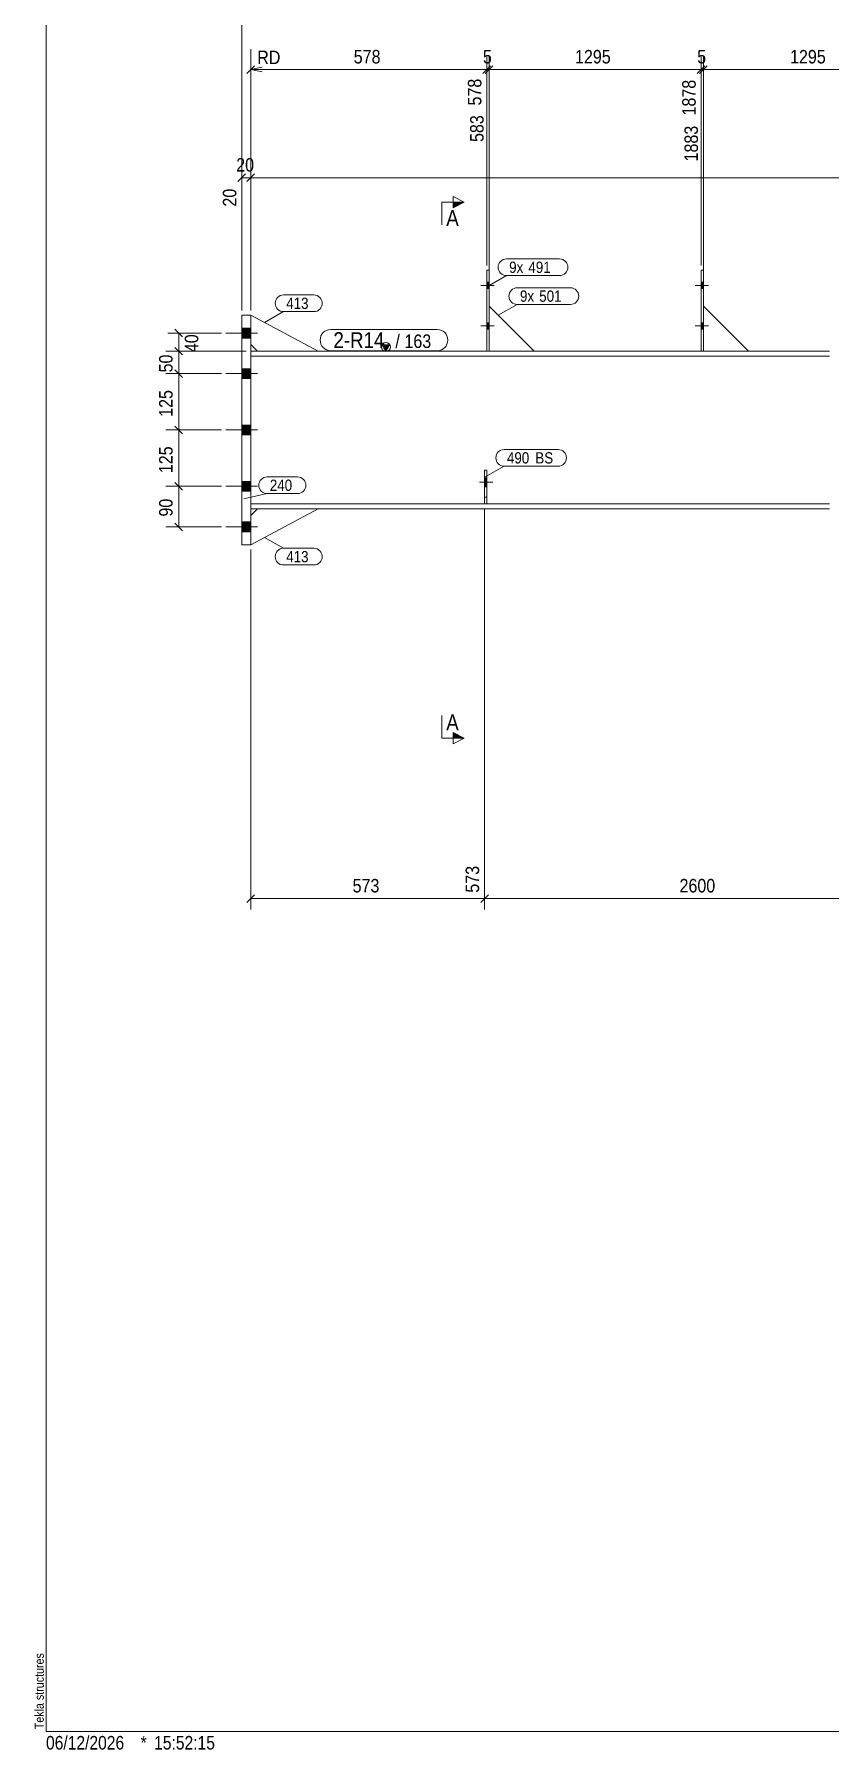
# Model space of a CAD drawing. Header units: millimetres. Extents: x 2 to 825, y 1 to 579.
# Drawn here: x 2.4 to 179, y 1 to 381.7 of the extents above; entities that cross this region are included whole.
import ezdxf

# ---------------------------------------------------------------- set-up
doc = ezdxf.new("R2010")
doc.units = ezdxf.units.MM
for name, pattern in [('XKITLINE00', [0]), ('XKITLINE01', [4, 1, -1, 1, -1]), ('XKITLINE02', [4, 2, -2])]:
    doc.linetypes.add(name, pattern=pattern)
for name, color, linetype, lineweight in [('Bolt', 3, 'Continuous', 0), ('Dimensions', 7, 'Continuous', 0), ('DrawingSheet', 5, 'Continuous', 0), ('OtherObjectType', 7, 'Continuous', 0), ('Part', 2, 'Continuous', 0), ('PartMark', 7, 'Continuous', 0), ('Section', 6, 'Continuous', 0)]:
    doc.layers.add(name, color=color, linetype=linetype, lineweight=lineweight)
doc.styles.add('ARIAL', font='ARIAL.TTF')
doc.styles.add('ARIAL_NARROW', font='ARIALN.TTF')

# ---------------------------------------------------------------- blocks, each defined once
blk = doc.blocks.new('*A12')
at = {"layer": 'Bolt'}
for points in [[(150.43, 326.68), (150.93, 326.68), (150.93, 325.28), (150.43, 325.28)], [(150.43, 326.68), (150.93, 326.68), (150.93, 325.28), (150.43, 325.28)], [(150.43, 317.68), (150.93, 317.68), (150.93, 316.28), (150.43, 316.28)], [(150.43, 317.68), (150.93, 317.68), (150.93, 316.28), (150.43, 316.28)]]:
    blk.add_hatch(color=3, dxfattribs=at).paths.add_polyline_path(points, flags=17)
at = {"layer": 'Bolt', "color": 3, "linetype": 'XKITLINE00', "lineweight": 0}
for p, q in [((152.09, 325.98), (149.09, 325.98)), ((152.09, 325.98), (149.09, 325.98)), ((150.93, 326.68), (150.43, 326.68)), ((150.93, 326.68), (150.43, 326.68)), ((150.93, 325.28), (150.43, 325.28)), ((150.93, 325.28), (150.43, 325.28)), ((152.09, 316.98), (149.09, 316.98)), ((152.09, 316.98), (149.09, 316.98)), ((150.93, 317.68), (150.43, 317.68)), ((150.93, 317.68), (150.43, 317.68)), ((150.93, 316.28), (150.43, 316.28)), ((150.93, 316.28), (150.43, 316.28))]:
    blk.add_line(p, q, dxfattribs=at)
blk = doc.blocks.new('*A13')
at = {"layer": 'Bolt'}
for points in [[(102.85, 326.68), (103.35, 326.68), (103.35, 325.28), (102.85, 325.28)], [(102.85, 326.68), (103.35, 326.68), (103.35, 325.28), (102.85, 325.28)], [(102.85, 317.68), (103.35, 317.68), (103.35, 316.28), (102.85, 316.28)], [(102.85, 317.68), (103.35, 317.68), (103.35, 316.28), (102.85, 316.28)]]:
    blk.add_hatch(color=3, dxfattribs=at).paths.add_polyline_path(points, flags=17)
at = {"layer": 'Bolt', "color": 3, "linetype": 'XKITLINE00', "lineweight": 0}
for p, q in [((104.51, 325.98), (101.51, 325.98)), ((104.51, 325.98), (101.51, 325.98)), ((103.35, 326.68), (102.85, 326.68)), ((103.35, 326.68), (102.85, 326.68)), ((103.35, 325.28), (102.85, 325.28)), ((103.35, 325.28), (102.85, 325.28)), ((104.51, 316.98), (101.51, 316.98)), ((104.51, 316.98), (101.51, 316.98)), ((103.35, 317.68), (102.85, 317.68)), ((103.35, 317.68), (102.85, 317.68)), ((103.35, 316.28), (102.85, 316.28)), ((103.35, 316.28), (102.85, 316.28))]:
    blk.add_line(p, q, dxfattribs=at)
blk = doc.blocks.new('*A14')
at = {"layer": 'Bolt'}
blk.add_hatch(color=3, dxfattribs=at).paths.add_polyline_path([(102.85, 281.29), (102.35, 281.29), (102.35, 283.26), (102.85, 283.26)], flags=17)
at = {"layer": 'Bolt', "color": 3, "linetype": 'XKITLINE00', "lineweight": 0}
for p, q in [((104.2, 282.28), (101.2, 282.28)), ((102.85, 283.26), (102.35, 283.26)), ((102.85, 281.29), (102.35, 281.29))]:
    blk.add_line(p, q, dxfattribs=at)
blk = doc.blocks.new('*A15')
at = {"layer": 'Bolt', "color": 3, "linetype": 'XKITLINE02', "lineweight": 0}
for p, q in [((104.2, 282.28), (101.2, 282.28)), ((102.85, 283.26), (102.35, 283.26)), ((102.85, 281.29), (102.35, 281.29))]:
    blk.add_line(p, q, dxfattribs=at)
blk = doc.blocks.new('*A17')
at = {"layer": 'Bolt'}
for points in [[(50.45, 314.28), (48.45, 314.28), (48.45, 316.48), (50.45, 316.48)], [(50.45, 314.28), (48.45, 314.28), (48.45, 316.48), (50.45, 316.48)], [(50.45, 305.28), (48.45, 305.28), (48.45, 307.48), (50.45, 307.48)], [(50.45, 305.28), (48.45, 305.28), (48.45, 307.48), (50.45, 307.48)], [(50.45, 292.78), (48.45, 292.78), (48.45, 294.98), (50.45, 294.98)], [(50.45, 292.78), (48.45, 292.78), (48.45, 294.98), (50.45, 294.98)], [(50.45, 280.28), (48.45, 280.28), (48.45, 282.48), (50.45, 282.48)], [(50.45, 280.28), (48.45, 280.28), (48.45, 282.48), (50.45, 282.48)], [(50.45, 271.28), (48.45, 271.28), (48.45, 273.48), (50.45, 273.48)], [(50.45, 271.28), (48.45, 271.28), (48.45, 273.48), (50.45, 273.48)]]:
    blk.add_hatch(color=3, dxfattribs=at).paths.add_polyline_path(points, flags=17)
at = {"layer": 'Bolt', "color": 3, "linetype": 'XKITLINE00', "lineweight": 0}
for p, q in [((50.45, 316.48), (48.45, 316.48)), ((50.45, 316.48), (48.45, 316.48)), ((51.95, 315.38), (44.95, 315.38)), ((51.95, 315.38), (44.95, 315.38)), ((50.45, 314.28), (48.45, 314.28)), ((50.45, 314.28), (48.45, 314.28)), ((51.95, 306.38), (44.95, 306.38)), ((51.95, 306.38), (44.95, 306.38)), ((50.45, 307.48), (48.45, 307.48)), ((50.45, 307.48), (48.45, 307.48)), ((50.45, 305.28), (48.45, 305.28)), ((50.45, 305.28), (48.45, 305.28)), ((51.95, 293.88), (44.95, 293.88)), ((51.95, 293.88), (44.95, 293.88)), ((50.45, 294.98), (48.45, 294.98)), ((50.45, 294.98), (48.45, 294.98)), ((50.45, 292.78), (48.45, 292.78)), ((50.45, 292.78), (48.45, 292.78)), ((50.45, 282.48), (48.45, 282.48)), ((50.45, 282.48), (48.45, 282.48)), ((51.95, 281.38), (44.95, 281.38)), ((51.95, 281.38), (44.95, 281.38)), ((50.45, 280.28), (48.45, 280.28)), ((50.45, 280.28), (48.45, 280.28)), ((51.95, 272.38), (44.95, 272.38)), ((51.95, 272.38), (44.95, 272.38)), ((50.45, 273.48), (48.45, 273.48)), ((50.45, 273.48), (48.45, 273.48)), ((50.45, 271.28), (48.45, 271.28)), ((50.45, 271.28), (48.45, 271.28))]:
    blk.add_line(p, q, dxfattribs=at)
blk = doc.blocks.new('*A18')
at = {"layer": 'Part'}
blk.add_hatch(color=2, dxfattribs=at).paths.add_polyline_path([(79.65, 312.78), (81.25, 312.78), (80.45, 311.38)], flags=17)
at = {"layer": 'Part', "color": 2, "linetype": 'XKITLINE00', "lineweight": 0}
for p, q in [((80.45, 311.38), (79.65, 312.78)), ((79.65, 312.78), (81.25, 312.78)), ((81.25, 312.78), (80.45, 311.38)), ((83.45, 311.38), (50.45, 311.38)), ((83.45, 310.28), (50.45, 310.28)), ((131.35, 311.38), (83.55, 311.38)), ((131.35, 310.28), (83.55, 310.28)), ((178.93, 311.38), (131.45, 311.38)), ((178.93, 310.28), (131.45, 310.28)), ((83.45, 277.48), (50.45, 277.48)), ((50.45, 276.38), (83.45, 276.38)), ((131.35, 277.48), (83.55, 277.48)), ((83.55, 276.38), (131.35, 276.38)), ((178.93, 277.48), (131.45, 277.48)), ((131.45, 276.38), (178.93, 276.38))]:
    blk.add_line(p, q, dxfattribs=at)
at = {"layer": 'Part', "color": 7, "linetype": 'XKITLINE01', "lineweight": 0}
blk.add_line((50.45, 311.38), (50.45, 276.38), dxfattribs=at)
at = {"layer": 'Part', "color": 2, "linetype": 'XKITLINE00', "lineweight": 0}
blk.add_circle((80.45, 312.28), 1, dxfattribs=at)
blk = doc.blocks.new('*A41')
at = {"layer": 'Part', "color": 2, "linetype": 'XKITLINE00', "lineweight": 0}
for p, q in [((150.93, 329.38), (150.43, 329.38)), ((150.43, 329.38), (150.43, 311.38)), ((150.93, 311.38), (150.93, 329.38))]:
    blk.add_line(p, q, dxfattribs=at)
at = {"layer": 'Part', "color": 7, "linetype": 'XKITLINE01', "lineweight": 0}
blk.add_line((150.43, 311.38), (150.93, 311.38), dxfattribs=at)
blk = doc.blocks.new('*A42')
at = {"layer": 'Part', "color": 2, "linetype": 'XKITLINE00', "lineweight": 0}
blk.add_line((160.93, 311.38), (150.93, 321.38), dxfattribs=at)
at = {"layer": 'Part', "color": 7, "linetype": 'XKITLINE01', "lineweight": 0}
for p, q in [((150.93, 321.38), (150.93, 311.38)), ((150.93, 311.38), (160.93, 311.38))]:
    blk.add_line(p, q, dxfattribs=at)
blk = doc.blocks.new('*A43')
at = {"layer": 'Part', "color": 2, "linetype": 'XKITLINE00', "lineweight": 0}
for p, q in [((102.85, 311.38), (102.85, 329.38)), ((102.85, 329.38), (103.35, 329.38)), ((103.35, 329.38), (103.35, 311.38))]:
    blk.add_line(p, q, dxfattribs=at)
at = {"layer": 'Part', "color": 7, "linetype": 'XKITLINE01', "lineweight": 0}
blk.add_line((103.35, 311.38), (102.85, 311.38), dxfattribs=at)
blk = doc.blocks.new('*A44')
at = {"layer": 'Part', "color": 2, "linetype": 'XKITLINE00', "lineweight": 0}
blk.add_line((113.35, 311.38), (103.35, 321.38), dxfattribs=at)
at = {"layer": 'Part', "color": 7, "linetype": 'XKITLINE01', "lineweight": 0}
for p, q in [((103.35, 321.38), (103.35, 311.38)), ((103.35, 311.38), (113.35, 311.38))]:
    blk.add_line(p, q, dxfattribs=at)
blk = doc.blocks.new('*A45')
at = {"layer": 'Part', "color": 2, "linetype": 'XKITLINE00', "lineweight": 0}
for p, q in [((102.35, 277.48), (102.35, 284.98)), ((102.35, 284.98), (102.85, 284.98)), ((102.85, 284.98), (102.85, 277.48))]:
    blk.add_line(p, q, dxfattribs=at)
at = {"layer": 'Part', "color": 7, "linetype": 'XKITLINE01', "lineweight": 0}
for p, q in [((102.35, 278.98), (102.85, 278.98)), ((102.85, 277.48), (102.35, 277.48))]:
    blk.add_line(p, q, dxfattribs=at)
blk = doc.blocks.new('*A46')
at = {"layer": 'Part', "color": 7, "linetype": 'XKITLINE01', "lineweight": 0}
for p, q in [((102.35, 284.98), (102.35, 277.48)), ((102.85, 284.98), (102.35, 284.98)), ((102.85, 277.48), (102.85, 284.98)), ((102.35, 278.98), (102.85, 278.98)), ((102.35, 277.48), (102.85, 277.48))]:
    blk.add_line(p, q, dxfattribs=at)
blk = doc.blocks.new('*A49')
at = {"layer": 'Part', "color": 2, "linetype": 'XKITLINE00', "lineweight": 0}
for p, q in [((50.45, 319.38), (65.45, 311.38)), ((51.95, 311.38), (50.45, 312.88))]:
    blk.add_line(p, q, dxfattribs=at)
at = {"layer": 'Part', "color": 7, "linetype": 'XKITLINE01', "lineweight": 0}
for p, q in [((50.45, 312.88), (50.45, 319.38)), ((65.45, 311.38), (51.95, 311.38))]:
    blk.add_line(p, q, dxfattribs=at)
blk = doc.blocks.new('*A50')
at = {"layer": 'Part', "color": 2, "linetype": 'XKITLINE00', "lineweight": 0}
for p, q in [((50.45, 274.88), (51.95, 276.38)), ((65.45, 276.38), (50.45, 268.38))]:
    blk.add_line(p, q, dxfattribs=at)
at = {"layer": 'Part', "color": 7, "linetype": 'XKITLINE01', "lineweight": 0}
for p, q in [((50.45, 268.38), (50.45, 274.88)), ((51.95, 276.38), (65.45, 276.38))]:
    blk.add_line(p, q, dxfattribs=at)
blk = doc.blocks.new('*A51')
at = {"layer": 'Part', "color": 2, "linetype": 'XKITLINE00', "lineweight": 0}
for p, q in [((50.45, 319.38), (48.45, 319.38)), ((48.45, 268.38), (48.45, 319.38)), ((50.45, 319.38), (50.45, 268.38)), ((50.45, 268.38), (48.45, 268.38))]:
    blk.add_line(p, q, dxfattribs=at)
blk = doc.blocks.new('*A131')
at = {"layer": 'DrawingSheet', "color": 5, "linetype": 'XKITLINE00', "lineweight": 0}
for p, q in [((5, 579), (5, 5)), ((5, 5), (825, 5))]:
    blk.add_line(p, q, dxfattribs=at)
at = {"layer": 'DrawingSheet', "color": 5, "style": 'ARIAL', "width": 0.85}
blk.add_text('Tekla structures', height=2, rotation=90, dxfattribs=at).set_placement((4.5, 5.5))
blk = doc.blocks.new('*A138')
at = {"layer": 'OtherObjectType', "color": 7, "style": 'ARIAL_NARROW', "width": 1.008832}
for s, p in [('06/12/2026', (4.99, 1)), ('*', (26, 1)), ('15:52:15', (29, 1))]:
    blk.add_text(s, height=3, dxfattribs=at).set_placement(p)
blk = doc.blocks.new('*A139')
at = {"layer": 'Dimensions', "color": 7, "linetype": 'XKITLINE00', "lineweight": 0}
blk.add_line((48.45, 320.38), (48.45, 388.73), dxfattribs=at)
blk = doc.blocks.new('*A140')
at = {"layer": 'Dimensions', "color": 7, "linetype": 'XKITLINE00', "lineweight": 0}
for p, q in [((49.3, 350.72), (47.6, 349.03)), ((48.45, 320.38), (48.45, 352.73)), ((51.3, 350.72), (49.6, 349.03)), ((50.45, 320.38), (50.45, 352.73)), ((48.45, 349.88), (50.45, 349.88))]:
    blk.add_line(p, q, dxfattribs=at)
at = {"layer": 'Dimensions', "color": 3}
for p in [(48.45, 349.88), (50.45, 349.88)]:
    blk.add_point(p, dxfattribs=at)
at = {"layer": 'Dimensions', "color": 3, "style": 'ARIAL', "width": 0.85}
blk.add_text('20', height=3, dxfattribs=at).set_placement((47.22, 351.23))
blk.add_text('20', height=3, rotation=90.0002, dxfattribs=at).set_placement((47.25, 343.46))
blk = doc.blocks.new('*A141')
at = {"layer": 'Dimensions', "color": 7, "linetype": 'XKITLINE00', "lineweight": 0}
for p, q in [((33.6, 312.22), (35.3, 310.53)), ((49.45, 311.38), (31.6, 311.38)), ((34.45, 306.38), (34.45, 311.38)), ((43.95, 306.38), (31.6, 306.38)), ((33.6, 307.22), (35.3, 305.53))]:
    blk.add_line(p, q, dxfattribs=at)
at = {"layer": 'Dimensions', "color": 3}
for p in [(34.45, 311.38), (34.45, 306.38)]:
    blk.add_point(p, dxfattribs=at)
at = {"layer": 'Dimensions', "color": 3, "style": 'ARIAL', "width": 0.85}
blk.add_text('50', height=3, rotation=90.0002, dxfattribs=at).set_placement((33.1, 306.65))
blk = doc.blocks.new('*A142')
at = {"layer": 'Dimensions', "color": 7, "linetype": 'XKITLINE00', "lineweight": 0}
for p, q in [((33.6, 316.22), (35.3, 314.53)), ((43.95, 315.38), (32.05, 315.38)), ((33.6, 312.22), (35.3, 310.53)), ((34.45, 311.38), (34.45, 315.38)), ((49.45, 311.38), (32.05, 311.38))]:
    blk.add_line(p, q, dxfattribs=at)
at = {"layer": 'Dimensions', "color": 3}
for p in [(34.45, 315.38), (34.45, 311.38)]:
    blk.add_point(p, dxfattribs=at)
at = {"layer": 'Dimensions', "color": 3, "style": 'ARIAL', "width": 0.85}
blk.add_text('40', height=3, rotation=90.0002, dxfattribs=at).set_placement((38.8, 311.15))
blk = doc.blocks.new('*A144')
at = {"layer": 'Dimensions', "color": 7, "linetype": 'XKITLINE00', "lineweight": 0}
for p, q in [((33.6, 282.22), (35.3, 280.53)), ((43.95, 281.38), (31.6, 281.38)), ((34.45, 272.38), (34.45, 281.38)), ((43.95, 272.38), (31.6, 272.38)), ((33.6, 273.22), (35.3, 271.53))]:
    blk.add_line(p, q, dxfattribs=at)
at = {"layer": 'Dimensions', "color": 3}
for p in [(34.45, 281.38), (34.45, 272.38)]:
    blk.add_point(p, dxfattribs=at)
at = {"layer": 'Dimensions', "color": 3, "style": 'ARIAL', "width": 0.85}
blk.add_text('90', height=3, rotation=90.0002, dxfattribs=at).set_placement((33.1, 274.65))
blk = doc.blocks.new('*A145')
at = {"layer": 'Dimensions', "color": 7, "linetype": 'XKITLINE00', "lineweight": 0}
for p, q in [((43.95, 293.88), (31.6, 293.88)), ((33.6, 294.72), (35.3, 293.03)), ((34.45, 281.38), (34.45, 293.88)), ((33.6, 282.22), (35.3, 280.53)), ((43.95, 281.38), (31.6, 281.38))]:
    blk.add_line(p, q, dxfattribs=at)
at = {"layer": 'Dimensions', "color": 3}
for p in [(34.45, 293.88), (34.45, 281.38)]:
    blk.add_point(p, dxfattribs=at)
at = {"layer": 'Dimensions', "color": 3, "style": 'ARIAL', "width": 0.85}
blk.add_text('125', height=3, rotation=90.0002, dxfattribs=at).set_placement((33.1, 284.29))
blk = doc.blocks.new('*A146')
at = {"layer": 'Dimensions', "color": 7, "linetype": 'XKITLINE00', "lineweight": 0}
for p, q in [((43.95, 306.38), (31.6, 306.38)), ((33.6, 307.22), (35.3, 305.53)), ((34.45, 293.88), (34.45, 306.38)), ((43.95, 293.88), (31.6, 293.88)), ((33.6, 294.72), (35.3, 293.03))]:
    blk.add_line(p, q, dxfattribs=at)
at = {"layer": 'Dimensions', "color": 3}
for p in [(34.45, 306.38), (34.45, 293.88)]:
    blk.add_point(p, dxfattribs=at)
at = {"layer": 'Dimensions', "color": 3, "style": 'ARIAL', "width": 0.85}
blk.add_text('125', height=3, rotation=90.0002, dxfattribs=at).set_placement((33.1, 296.79))
blk = doc.blocks.new('*A147')
at = {"layer": 'Dimensions', "color": 7, "linetype": 'XKITLINE00', "lineweight": 0}
for p, q in [((51.3, 350.72), (49.6, 349.03)), ((50.45, 320.38), (50.45, 352.73)), ((50.45, 349.88), (664.54, 349.88))]:
    blk.add_line(p, q, dxfattribs=at)
at = {"layer": 'Dimensions', "color": 3}
blk.add_point((50.45, 349.88), dxfattribs=at)
blk = doc.blocks.new('*A149')
at = {"layer": 'Dimensions', "color": 7, "linetype": 'XKITLINE00', "lineweight": 0}
for p, q in [((103.7, 374.72), (102, 373.03)), ((104.2, 374.72), (102.5, 373.03)), ((102.85, 330.38), (102.85, 376.73)), ((102.85, 373.88), (103.35, 373.88)), ((103.35, 322.38), (103.35, 376.73))]:
    blk.add_line(p, q, dxfattribs=at)
at = {"layer": 'Dimensions', "color": 3}
for p in [(102.85, 373.88), (103.35, 373.88)]:
    blk.add_point(p, dxfattribs=at)
at = {"layer": 'Dimensions', "color": 3, "style": 'ARIAL', "width": 0.85}
blk.add_text('5', height=3, dxfattribs=at).set_placement((101.99, 375.23))
blk.add_text('583', height=3, rotation=90.0002, dxfattribs=at).set_placement((102.15, 357.8))
blk = doc.blocks.new('*A150')
at = {"layer": 'Dimensions', "color": 7, "linetype": 'XKITLINE00', "lineweight": 0}
for p, q in [((104.2, 374.72), (102.5, 373.03)), ((103.35, 322.38), (103.35, 376.73)), ((103.35, 373.88), (150.43, 373.88)), ((151.28, 374.72), (149.58, 373.03)), ((150.43, 330.38), (150.43, 376.73))]:
    blk.add_line(p, q, dxfattribs=at)
at = {"layer": 'Dimensions', "color": 3}
for p in [(103.35, 373.88), (150.43, 373.88)]:
    blk.add_point(p, dxfattribs=at)
at = {"layer": 'Dimensions', "color": 3, "style": 'ARIAL', "width": 0.85}
blk.add_text('1295', height=3, dxfattribs=at).set_placement((122.44, 375.23))
blk.add_text('1878', height=3, rotation=90.0002, dxfattribs=at).set_placement((149.23, 363.68))
blk = doc.blocks.new('*A151')
at = {"layer": 'Dimensions', "color": 7, "linetype": 'XKITLINE00', "lineweight": 0}
for p, q in [((151.28, 374.72), (149.58, 373.03)), ((151.78, 374.72), (150.08, 373.03)), ((150.43, 330.38), (150.43, 376.73)), ((150.43, 373.88), (150.93, 373.88)), ((150.93, 322.38), (150.93, 376.73))]:
    blk.add_line(p, q, dxfattribs=at)
at = {"layer": 'Dimensions', "color": 3}
for p in [(150.43, 373.88), (150.93, 373.88)]:
    blk.add_point(p, dxfattribs=at)
at = {"layer": 'Dimensions', "color": 3, "style": 'ARIAL', "width": 0.85}
blk.add_text('5', height=3, dxfattribs=at).set_placement((149.57, 375.23))
blk.add_text('1883', height=3, rotation=90.0002, dxfattribs=at).set_placement((149.73, 353.48))
blk = doc.blocks.new('*A152')
at = {"layer": 'Dimensions', "color": 7, "linetype": 'XKITLINE00', "lineweight": 0}
for p, q in [((151.78, 374.72), (150.08, 373.03)), ((150.93, 322.38), (150.93, 376.73)), ((150.93, 373.88), (198.33, 373.88)), ((199.18, 374.72), (197.48, 373.03)), ((198.33, 330.38), (198.33, 376.73))]:
    blk.add_line(p, q, dxfattribs=at)
at = {"layer": 'Dimensions', "color": 3}
for p in [(150.93, 373.88), (198.33, 373.88)]:
    blk.add_point(p, dxfattribs=at)
at = {"layer": 'Dimensions', "color": 3, "style": 'ARIAL', "width": 0.85}
blk.add_text('1295', height=3, dxfattribs=at).set_placement((170.18, 375.23))
blk.add_text('3178', height=3, rotation=90.0002, dxfattribs=at).set_placement((197.13, 363.68))
blk = doc.blocks.new('*A176')
at = {"layer": 'PartMark', "color": 7, "linetype": 'XKITLINE00', "lineweight": 0}
for p, q in [((57.72, 323.84), (64.48, 323.84)), ((53.48, 317.75), (57.72, 320.14)), ((57.72, 320.14), (64.48, 320.14))]:
    blk.add_line(p, q, dxfattribs=at)
for centre, start, end in [((57.72, 321.99), 90, 270), ((64.48, 321.99), 270, 90)]:
    blk.add_arc(centre, 1.85, start, end, dxfattribs=at)
at = {"layer": 'PartMark', "color": 3, "style": 'ARIAL', "width": 0.85}
blk.add_text('413', height=2.5, dxfattribs=at).set_placement((58.32, 320.74))
blk = doc.blocks.new('*A177')
at = {"layer": 'PartMark', "color": 7, "linetype": 'XKITLINE00', "lineweight": 0}
for p, q in [((53.48, 270.01), (57.72, 267.61)), ((57.72, 267.61), (64.48, 267.61)), ((57.72, 263.91), (64.48, 263.91))]:
    blk.add_line(p, q, dxfattribs=at)
for centre, start, end in [((57.72, 265.76), 90, 270), ((64.48, 265.76), 270, 90)]:
    blk.add_arc(centre, 1.85, start, end, dxfattribs=at)
at = {"layer": 'PartMark', "color": 3, "style": 'ARIAL', "width": 0.85}
blk.add_text('413', height=2.5, dxfattribs=at).set_placement((58.32, 264.51))
blk = doc.blocks.new('*A178')
at = {"layer": 'PartMark', "color": 7, "linetype": 'XKITLINE00', "lineweight": 0}
for p, q in [((54.08, 283.46), (60.84, 283.46)), ((48.88, 278.61), (54.08, 279.76)), ((54.08, 279.76), (60.84, 279.76))]:
    blk.add_line(p, q, dxfattribs=at)
for centre, start, end in [((54.08, 281.61), 90, 270), ((60.84, 281.61), 270, 90)]:
    blk.add_arc(centre, 1.85, start, end, dxfattribs=at)
at = {"layer": 'PartMark', "color": 3, "style": 'ARIAL', "width": 0.85}
blk.add_text('240', height=2.5, dxfattribs=at).set_placement((54.68, 280.36))
blk = doc.blocks.new('*A179')
at = {"layer": 'PartMark', "color": 7, "linetype": 'XKITLINE00', "lineweight": 0}
for p, q in [((68.2, 316.18), (91.85, 316.18)), ((68.2, 311.48), (91.85, 311.48))]:
    blk.add_line(p, q, dxfattribs=at)
for centre, start, end in [((68.2, 313.83), 90, 270), ((91.85, 313.83), 270, 90)]:
    blk.add_arc(centre, 2.35, start, end, dxfattribs=at)
at = {"layer": 'PartMark', "color": 1, "style": 'ARIAL', "width": 0.85}
blk.add_text('2-R14', height=3.5, dxfattribs=at).set_placement((68.8, 312.08))
at = {"layer": 'PartMark', "color": 3, "style": 'ARIAL', "width": 0.85}
for s, p in [('/', (82.56, 312.08)), ('163', (84.57, 312.08))]:
    blk.add_text(s, height=3, dxfattribs=at).set_placement(p)
blk = doc.blocks.new('*A180')
at = {"layer": 'PartMark', "color": 7, "linetype": 'XKITLINE00', "lineweight": 0}
for p, q in [((109.62, 325.44), (121.41, 325.44)), ((105.38, 319.35), (109.62, 321.74)), ((109.62, 321.74), (121.41, 321.74))]:
    blk.add_line(p, q, dxfattribs=at)
for centre, start, end in [((109.62, 323.59), 90, 270), ((121.41, 323.59), 270, 90)]:
    blk.add_arc(centre, 1.85, start, end, dxfattribs=at)
at = {"layer": 'PartMark', "color": 3, "style": 'ARIAL', "width": 0.85}
for s, p in [('9x', (110.22, 322.34)), ('501', (114.49, 322.34))]:
    blk.add_text(s, height=2.5, dxfattribs=at).set_placement(p)
blk = doc.blocks.new('*A181')
at = {"layer": 'PartMark', "color": 7, "linetype": 'XKITLINE00', "lineweight": 0}
for p, q in [((107.22, 331.84), (119.01, 331.84)), ((102.98, 325.75), (107.22, 328.14)), ((107.22, 328.14), (119.01, 328.14))]:
    blk.add_line(p, q, dxfattribs=at)
for centre, start, end in [((107.22, 329.99), 90, 270), ((119.01, 329.99), 270, 90)]:
    blk.add_arc(centre, 1.85, start, end, dxfattribs=at)
at = {"layer": 'PartMark', "color": 3, "style": 'ARIAL', "width": 0.85}
for s, p in [('9x', (107.82, 328.74)), ('491', (112.09, 328.74))]:
    blk.add_text(s, height=2.5, dxfattribs=at).set_placement(p)
blk = doc.blocks.new('*A186')
at = {"layer": 'PartMark', "color": 7, "linetype": 'XKITLINE00', "lineweight": 0}
for p, q in [((106.72, 289.54), (118.68, 289.54)), ((102.48, 283.45), (106.72, 285.84)), ((106.72, 285.84), (118.68, 285.84))]:
    blk.add_line(p, q, dxfattribs=at)
for centre, start, end in [((106.72, 287.69), 90, 270), ((118.68, 287.69), 270, 90)]:
    blk.add_arc(centre, 1.85, start, end, dxfattribs=at)
at = {"layer": 'PartMark', "color": 3, "style": 'ARIAL', "width": 0.85}
for s, p in [('490', (107.32, 286.44)), ('BS', (113.63, 286.44))]:
    blk.add_text(s, height=2.5, dxfattribs=at).set_placement(p)
blk = doc.blocks.new('*A189')
at = {"layer": 'Section'}
for points in [[(95.35, 344.44), (97.85, 344.44), (95.35, 343.19)], [(95.35, 226.74), (97.85, 225.49), (95.35, 225.49)]]:
    blk.add_hatch(color=3, dxfattribs=at).paths.add_polyline_path(points, flags=17)
at = {"layer": 'Section', "color": 1, "linetype": 'XKITLINE00', "lineweight": 0}
for p, q in [((92.85, 344.44), (92.85, 339.44)), ((92.85, 344.44), (97.85, 344.44)), ((92.85, 225.49), (92.85, 230.49)), ((92.85, 225.49), (97.85, 225.49))]:
    blk.add_line(p, q, dxfattribs=at)
at = {"layer": 'Section', "color": 3, "linetype": 'XKITLINE00', "lineweight": 0}
for p, q in [((95.35, 343.19), (95.35, 345.69)), ((95.35, 345.69), (97.85, 344.44)), ((97.85, 344.44), (95.35, 343.19)), ((97.85, 225.49), (95.35, 226.74)), ((95.35, 226.74), (95.35, 224.24)), ((97.85, 225.49), (95.35, 224.24))]:
    blk.add_line(p, q, dxfattribs=at)
at = {"layer": 'Section', "color": 7, "style": 'ARIAL', "width": 0.85}
for p in [(93.85, 339.19), (93.85, 227.24)]:
    blk.add_text('A', height=3.5, dxfattribs=at).set_placement(p)
blk = doc.blocks.new('*A192')
at = {"layer": 'Dimensions', "color": 7, "linetype": 'XKITLINE00', "lineweight": 0}
for p, q in [((102.35, 276.48), (102.35, 187.48)), ((50.45, 267.38), (50.45, 187.48)), ((51.3, 190.72), (49.6, 189.03)), ((103.2, 190.72), (101.5, 189.03)), ((50.45, 189.88), (102.35, 189.88))]:
    blk.add_line(p, q, dxfattribs=at)
at = {"layer": 'Dimensions', "color": 3}
for p in [(50.45, 189.88), (102.35, 189.88)]:
    blk.add_point(p, dxfattribs=at)
at = {"layer": 'Dimensions', "color": 3, "style": 'ARIAL', "width": 0.85}
blk.add_text('573', height=3, dxfattribs=at).set_placement((73.06, 191.23))
blk.add_text('573', height=3, rotation=90.0002, dxfattribs=at).set_placement((101.15, 191.18))
blk = doc.blocks.new('*A193')
at = {"layer": 'Dimensions', "color": 7, "linetype": 'XKITLINE00', "lineweight": 0}
for p, q in [((102.35, 276.48), (102.35, 187.48)), ((197.83, 276.48), (197.83, 187.48)), ((103.2, 190.72), (101.5, 189.03)), ((198.68, 190.72), (196.98, 189.03)), ((102.35, 189.88), (197.83, 189.88))]:
    blk.add_line(p, q, dxfattribs=at)
at = {"layer": 'Dimensions', "color": 3}
for p in [(102.35, 189.88), (197.83, 189.88)]:
    blk.add_point(p, dxfattribs=at)
at = {"layer": 'Dimensions', "color": 3, "style": 'ARIAL', "width": 0.85}
blk.add_text('3173', height=3, rotation=90.0002, dxfattribs=at).set_placement((196.63, 191.18))
blk.add_text('2600', height=3, dxfattribs=at).set_placement((145.64, 191.23))
blk = doc.blocks.new('*A195')
at = {"layer": 'Dimensions', "color": 7, "linetype": 'XKITLINE00', "lineweight": 0}
for p, q in [((50.45, 320.38), (50.45, 378.38)), ((51.3, 374.72), (49.6, 373.03)), ((50.45, 320.38), (50.45, 376.73)), ((52.95, 374.38), (50.45, 373.88)), ((50.45, 373.88), (102.85, 373.88)), ((52.95, 373.38), (50.45, 373.88)), ((57.67, 373.88), (50.45, 373.88)), ((103.7, 374.72), (102, 373.03)), ((102.85, 330.38), (102.85, 376.73))]:
    blk.add_line(p, q, dxfattribs=at)
at = {"layer": 'Dimensions', "color": 3}
for p in [(50.45, 373.88), (102.85, 373.88)]:
    blk.add_point(p, dxfattribs=at)
at = {"layer": 'Dimensions', "color": 7}
blk.add_point((50.45, 373.88), dxfattribs=at)
at = {"layer": 'Dimensions', "color": 3, "style": 'ARIAL', "width": 0.85}
for s, p in [('RD', (51.89, 375.08)), ('578', (73.31, 375.23))]:
    blk.add_text(s, height=3, dxfattribs=at).set_placement(p)
blk.add_text('578', height=3, rotation=90.0002, dxfattribs=at).set_placement((101.65, 365.9))

msp = doc.modelspace()

# ---------------------------------------------------------------- block references
at = {"lineweight": 0}
for name in ['*A131', '*A139', '*A195', '*A149', '*A150', '*A151', '*A152', '*A140', '*A147', '*A189', '*A181', '*A43', '*A41', '*A176', '*A13', '*A180', '*A12', '*A44', '*A42', '*A142', '*A17', '*A51', '*A49', '*A179', '*A141', '*A146', '*A145', '*A186', '*A144', '*A178', '*A14', '*A15', '*A45', '*A46', '*A192', '*A50', '*A193', '*A177', '*A138']:
    msp.add_blockref(name, (0, 0), dxfattribs=at)
at = {"layer": 'Part', "lineweight": 0}
msp.add_blockref('*A18', (0, 0), dxfattribs=at)

doc.saveas('drawing.dxf')
